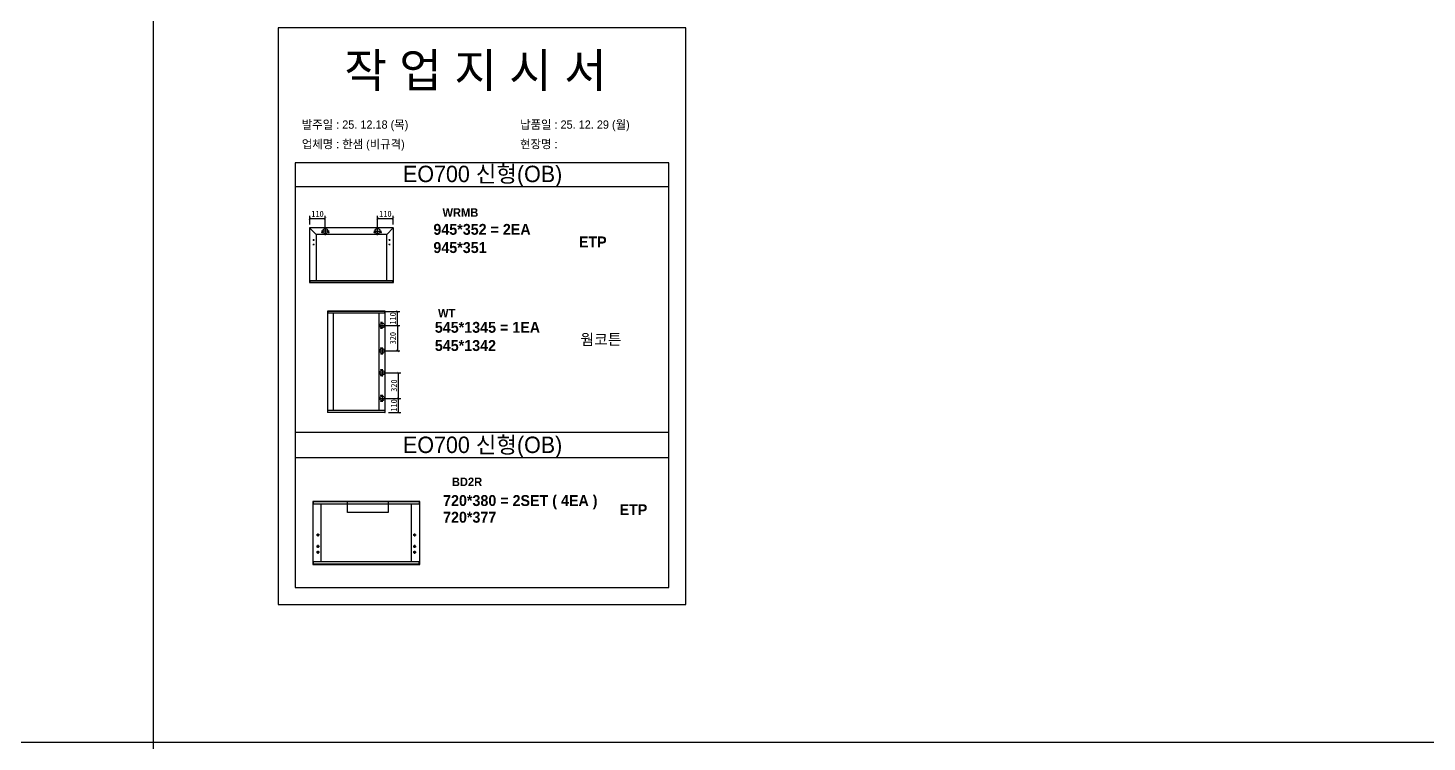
# Model space of a CAD drawing. Header units: millimetres. Extents: x -44117 to 256353, y -2095463 to 65325.
# Drawn here: x 109783 to 115549, y -571760 to -568818 of the extents above; entities that cross this region are included whole.
import ezdxf

# ---------------------------------------------------------------- set-up
doc = ezdxf.new("R2010")
doc.units = ezdxf.units.MM
doc.header["$LTSCALE"] = 10
doc.styles.add('MtX_Gulim', font='')
doc.styles.get('MtX_Gulim').set_extended_font_data('Gulim', bold=True)
doc.dimstyles.new('ISO-25', dxfattribs={"dimtxt": 2.5, "dimasz": 2.5, "dimexe": 1, "dimexo": 1, "dimtad": 1, "dimtxsty": 'Standard', "dimblk": 'ARCHTICK', "dimcen": 2.5, "dimadec": 0, "dimazin": 0, "dimtfac": 1, "dimtmove": 0, "dimatfit": 3, "dimfxl": 0, "dimarcsym": 0})

# ---------------------------------------------------------------- blocks, each defined once
blk = doc.blocks.new('_ArchTick')
at = {"color": 0, "linetype": 'ByBlock', "const_width": 0.15}
blk.add_lwpolyline([(-0.5, -0.5), (0.5, 0.5)], dxfattribs=at)
blk = doc.blocks.new('*D4260')
at = {"color": 0, "lineweight": -2}
for p, q in [((110943.7, -569626.9), (110943.7, -569592.3)), ((110943.7, -569602.3), (111008.2, -569602.3)), ((111008.2, -569639.7), (111008.2, -569592.3))]:
    blk.add_line(p, q, dxfattribs=at)
at = {"layer": 'Defpoints', "color": 0}
for p in [(110943.7, -569641.9), (111008.2, -569602.3), (111008.2, -569654.7)]:
    blk.add_point(p, dxfattribs=at)
at = {"color": 0, "lineweight": -2, "xscale": 10, "yscale": 10, "zscale": 10, "rotation": 180}
blk.add_blockref('_ArchTick', (110943.7, -569602.3), dxfattribs=at)
at = {"color": 0, "lineweight": -2, "xscale": 10, "yscale": 10, "zscale": 10}
blk.add_blockref('_ArchTick', (111008.2, -569602.3), dxfattribs=at)
at = {"color": 0, "insert": (110976, -569583.6), "char_height": 25, "attachment_point": 5}
blk.add_mtext('110', dxfattribs=at)
blk = doc.blocks.new('*D4261')
at = {"color": 0, "lineweight": -2}
for p, q in [((111223.8, -569639.7), (111223.8, -569592.3)), ((111223.8, -569602.3), (111288.3, -569602.3)), ((111288.3, -569626.9), (111288.3, -569592.3))]:
    blk.add_line(p, q, dxfattribs=at)
at = {"layer": 'Defpoints', "color": 0}
for p in [(111288.3, -569602.3), (111288.3, -569641.9), (111223.8, -569654.7)]:
    blk.add_point(p, dxfattribs=at)
at = {"color": 0, "lineweight": -2, "xscale": 10, "yscale": 10, "zscale": 10, "rotation": 180}
blk.add_blockref('_ArchTick', (111223.8, -569602.3), dxfattribs=at)
at = {"color": 0, "lineweight": -2, "xscale": 10, "yscale": 10, "zscale": 10}
blk.add_blockref('_ArchTick', (111288.3, -569602.3), dxfattribs=at)
at = {"color": 0, "insert": (111256, -569583.6), "char_height": 25, "attachment_point": 5}
blk.add_mtext('110', dxfattribs=at)
blk = doc.blocks.new('*D4262')
at = {"color": 0, "lineweight": -2}
for p, q in [((111257.5, -569985.5), (111315.5, -569985.5)), ((111305.5, -570043.3), (111305.5, -569985.5)), ((111257.5, -570043.3), (111315.5, -570043.3))]:
    blk.add_line(p, q, dxfattribs=at)
at = {"layer": 'Defpoints', "color": 0}
for p in [(111242.5, -569985.5), (111305.5, -569985.5), (111242.5, -570043.3)]:
    blk.add_point(p, dxfattribs=at)
at = {"color": 0, "lineweight": -2, "xscale": 10, "yscale": 10, "zscale": 10}
for p, rotation in [((111305.5, -569985.5), 90), ((111305.5, -570043.3), 270)]:
    blk.add_blockref('_ArchTick', p, dxfattribs=dict(at, rotation=rotation))
at = {"color": 0, "insert": (111286.7, -570014.4), "char_height": 25, "attachment_point": 5, "rotation": 90}
blk.add_mtext('110', dxfattribs=at)
blk = doc.blocks.new('*D4263')
at = {"color": 0, "lineweight": -2}
for p, q in [((111257.5, -570343.9), (111320, -570343.9)), ((111310, -570402.4), (111310, -570343.9)), ((111269.2, -570402.4), (111320, -570402.4))]:
    blk.add_line(p, q, dxfattribs=at)
at = {"layer": 'Defpoints', "color": 0}
for p in [(111242.5, -570343.9), (111310, -570343.9), (111254.2, -570402.4)]:
    blk.add_point(p, dxfattribs=at)
at = {"color": 0, "lineweight": -2, "xscale": 10, "yscale": 10, "zscale": 10}
for p, rotation in [((111310, -570343.9), 90), ((111310, -570402.4), 270)]:
    blk.add_blockref('_ArchTick', p, dxfattribs=dict(at, rotation=rotation))
at = {"color": 0, "insert": (111291.3, -570373.1), "char_height": 25, "attachment_point": 5, "rotation": 90}
blk.add_mtext('110', dxfattribs=at)
blk = doc.blocks.new('*D4264')
at = {"color": 0, "lineweight": -2}
for p, q in [((111257.5, -570238.7), (111320, -570238.7)), ((111310, -570343.9), (111310, -570238.7)), ((111257.5, -570343.9), (111320, -570343.9))]:
    blk.add_line(p, q, dxfattribs=at)
at = {"layer": 'Defpoints', "color": 0}
for p in [(111242.5, -570238.7), (111310, -570238.7), (111242.5, -570343.9)]:
    blk.add_point(p, dxfattribs=at)
at = {"color": 0, "lineweight": -2, "xscale": 10, "yscale": 10, "zscale": 10}
for p, rotation in [((111310, -570238.7), 90), ((111310, -570343.9), 270)]:
    blk.add_blockref('_ArchTick', p, dxfattribs=dict(at, rotation=rotation))
at = {"color": 0, "insert": (111291.3, -570291.3), "char_height": 25, "attachment_point": 5, "rotation": 90}
blk.add_mtext('320', dxfattribs=at)
blk = doc.blocks.new('*D4265')
at = {"color": 0, "lineweight": -2}
for p, q in [((111257.5, -570043.3), (111315.5, -570043.3)), ((111305.5, -570043.3), (111305.5, -570148.5)), ((111257.5, -570148.5), (111315.5, -570148.5))]:
    blk.add_line(p, q, dxfattribs=at)
at = {"layer": 'Defpoints', "color": 0}
for p in [(111242.5, -570043.3), (111242.5, -570148.5), (111305.5, -570148.5)]:
    blk.add_point(p, dxfattribs=at)
at = {"color": 0, "lineweight": -2, "xscale": 10, "yscale": 10, "zscale": 10}
for p, rotation in [((111305.5, -570043.3), 90), ((111305.5, -570148.5), 270)]:
    blk.add_blockref('_ArchTick', p, dxfattribs=dict(at, rotation=rotation))
at = {"color": 0, "insert": (111286.7, -570095.9), "char_height": 25, "attachment_point": 5, "rotation": 90}
blk.add_mtext('320', dxfattribs=at)

msp = doc.modelspace()

# ---------------------------------------------------------------- linework, layer by layer
for p, q in [((112423.63744, -569372.80466), (110883.63744, -569372.80466)), ((112423.63744, -569472.80466), (110883.63744, -569472.80466)), ((110943.39805, -569641.92655), (110943.39805, -569866.26687)), ((110969.7388, -569668.2673), (110943.48474, -569641.71727)), ((111288.28388, -569641.63058), (110943.69401, -569641.63058)), ((111008.21406, -569670.79639), (111008.21406, -569638.50956)), ((111223.76385, -569670.79639), (111223.76385, -569638.50956)), ((111262.2391, -569668.2673), (111288.49316, -569641.71727)), ((111288.57985, -569866.26687), (111288.57985, -569641.92655)), ((110956.71641, -569691.35245), (110962.63568, -569691.35245)), ((110959.67605, -569688.39282), (110959.67605, -569694.31209)), ((110969.7388, -569668.2673), (110969.7388, -569858.27586)), ((111262.2391, -569668.2673), (110969.7388, -569668.2673)), ((111024.35748, -569654.65298), (110992.07065, -569654.65298)), ((110997.26341, -569660.57225), (110992.528, -569660.57225)), ((110994.8957, -569658.20454), (110994.8957, -569662.93996)), ((111023.90013, -569660.57225), (111019.16471, -569660.57225)), ((111021.53242, -569658.20454), (111021.53242, -569662.93996)), ((111207.62043, -569654.65298), (111239.90726, -569654.65298)), ((111212.8132, -569660.57225), (111208.07778, -569660.57225)), ((111210.44549, -569658.20454), (111210.44549, -569662.93996)), ((111239.44991, -569660.57225), (111234.7145, -569660.57225)), ((111237.08221, -569658.20454), (111237.08221, -569662.93996)), ((111262.2391, -569857.68393), (111262.2391, -569668.2673)), ((111275.2615, -569691.35245), (111269.34223, -569691.35245)), ((111272.30186, -569688.39282), (111272.30186, -569694.31209)), ((110956.71641, -569710.29411), (110962.63568, -569710.29411)), ((110959.67605, -569707.33448), (110959.67605, -569713.25375)), ((111275.2615, -569710.29411), (111269.34223, -569710.29411)), ((111272.30186, -569707.33448), (111272.30186, -569713.25375)), ((110943.39805, -569857.68393), (111288.57985, -569857.68393)), ((110943.39805, -569865.73414), (111288.28388, -569865.73414)), ((110943.69401, -569866.56284), (111288.28388, -569866.56284)), ((110944.87787, -569857.68393), (110944.87787, -569866.56284)), ((111287.10003, -569866.56284), (111287.10003, -569857.68393)), ((111017.26251, -569984.98326), (111017.26251, -570402.19112)), ((111254.25607, -569985.46257), (111017.26251, -569985.46257)), ((111253.98979, -569984.71698), (111017.52879, -569984.71698)), ((111018.59393, -569984.71698), (111018.59393, -569992.70552)), ((111040.96186, -569992.17295), (111040.96186, -570394.46887)), ((111252.92465, -569992.70552), (111252.92465, -569984.71698)), ((111254.25607, -570402.19112), (111254.25607, -569984.98326)), ((111254.25607, -569992.70552), (111017.26251, -569992.70552)), ((111228.01495, -570043.29966), (111257.06413, -570043.29966)), ((111230.29043, -570394.46887), (111230.29043, -569992.70552)), ((111239.87669, -570031.31683), (111235.61613, -570031.31683)), ((111237.74641, -570029.18655), (111237.74641, -570033.44711)), ((111242.53954, -570057.82425), (111242.53954, -570028.77507)), ((111239.87669, -570055.28248), (111235.61613, -570055.28248)), ((111237.74641, -570053.1522), (111237.74641, -570057.41275)), ((111228.01495, -570148.4822), (111257.06413, -570148.4822)), ((111239.87669, -570136.49937), (111235.61613, -570136.49937)), ((111239.87669, -570160.46501), (111235.61613, -570160.46501)), ((111237.74641, -570134.36909), (111237.74641, -570138.62965)), ((111237.74641, -570158.33473), (111237.74641, -570162.59529)), ((111242.53954, -570133.95761), (111242.53954, -570163.00679)), ((111228.01495, -570238.6922), (111257.06413, -570238.6922)), ((111239.87669, -570226.70937), (111235.61613, -570226.70937)), ((111239.87669, -570250.67501), (111235.61613, -570250.67501)), ((111237.74641, -570224.57909), (111237.74641, -570228.83965)), ((111237.74641, -570248.54473), (111237.74641, -570252.80529)), ((111242.53954, -570224.16761), (111242.53954, -570253.21678)), ((111239.87669, -570331.89189), (111235.61613, -570331.89189)), ((111237.74641, -570329.76161), (111237.74641, -570334.02217)), ((111242.53954, -570329.35014), (111242.53954, -570358.39931)), ((111254.25607, -570394.46887), (111017.26251, -570394.46887)), ((111018.59393, -570402.45742), (111018.59393, -570394.46887)), ((111228.01495, -570343.87473), (111257.06413, -570343.87473)), ((111239.87669, -570355.85754), (111235.61613, -570355.85754)), ((111237.74641, -570353.72726), (111237.74641, -570357.98781)), ((111252.92465, -570394.46887), (111252.92465, -570402.45742)), ((111254.25607, -570401.71182), (111017.26251, -570401.71182)), ((111253.98979, -570402.45742), (111017.52879, -570402.45742)), ((112423.63744, -570484.89798), (110883.63744, -570484.89798)), ((112423.63744, -570589.1863), (110883.63744, -570589.1863)), ((110956.53356, -570769.53031), (110956.53356, -571027.97238)), ((111397.14396, -570770.19678), (110956.53356, -570770.19678)), ((111397.14396, -570780.26788), (110956.53356, -570780.26788)), ((111396.7737, -570769.16005), (110956.90382, -570769.16005)), ((110958.38486, -570769.16005), (110958.38486, -570780.26788)), ((110989.85703, -570780.26788), (110989.85703, -571017.23481)), ((111363.82048, -571017.23481), (111363.82048, -570780.26788)), ((111395.29265, -570769.16005), (111395.29265, -570780.26788)), ((111397.14396, -571027.97238), (111397.14396, -570769.53031)), ((110983.74773, -570906.89708), (110971.52912, -570906.89708)), ((110977.63842, -570900.78778), (110977.63842, -570913.00638)), ((111369.92978, -570906.89708), (111382.14839, -570906.89708)), ((111376.03909, -570900.78778), (111376.03909, -570913.00638)), ((110983.74773, -570954.29047), (110971.52912, -570954.29047)), ((110977.63842, -570948.18116), (110977.63842, -570960.39977)), ((110977.63842, -570971.87786), (110977.63842, -570984.09647)), ((111369.92978, -570954.29047), (111382.14839, -570954.29047)), ((111376.03909, -570948.18116), (111376.03909, -570960.39977)), ((111376.03909, -570971.87786), (111376.03909, -570984.09647)), ((111397.14396, -571017.23481), (110956.53356, -571017.23481)), ((111397.14396, -571027.30591), (110956.53356, -571027.30591)), ((110956.90382, -571028.34264), (111396.7737, -571028.34264)), ((110958.38486, -571017.23481), (110958.38486, -571028.34264)), ((110983.74773, -570977.98716), (110971.52912, -570977.98716)), ((111369.92978, -570977.98716), (111382.14839, -570977.98716)), ((111395.29265, -571028.34264), (111395.29265, -571017.23481))]:
    msp.add_line(p, q)
at = {"color": 1}
msp.add_line((104015.69829, -571760.18317), (196284.84516, -571760.18317), dxfattribs=at)
msp.add_line((104015.69829, -571760.18317), (196284.84516, -571760.18317), dxfattribs=at)
for p in [(110300.49669, 21924.9366), (110300.49669, 14161.07811), (110300.49669, 18584.38997), (110300.49669, 10820.53148), (110300.49669, 18627.87121), (110300.49669, 10864.01272), (110300.49669, 15287.32457), (110300.49669, 7523.46608), (110300.49669, 3746.75115), (110300.49669, 21924.9366), (110300.49669, 14161.07811), (110300.49669, 18584.38997), (110300.49669, 10820.53148), (110300.49669, 18627.87121), (110300.49669, 10864.01272), (110300.49669, 15287.32457), (110300.49669, 7523.46608), (110300.49669, 3746.75115), (110300.49669, 21924.9366), (110300.49669, 14161.07811), (110300.49669, 18584.38997), (110300.49669, 10820.53148), (110300.49669, 18627.87121), (110300.49669, 10864.01272), (110300.49669, 15287.32457), (110300.49669, 7523.46608), (110300.49669, 3746.75115), (110300.49669, 21924.9366), (110300.49669, 14161.07811), (110300.49669, 18584.38997), (110300.49669, 10820.53148), (110300.49669, 18627.87121), (110300.49669, 10864.01272), (110300.49669, 15287.32457), (110300.49669, 7523.46608), (110300.49669, 3746.75115), (110300.49669, 21924.9366), (110300.49669, 14161.07811), (110300.49669, 18584.38997), (110300.49669, 10820.53148), (110300.49669, 18627.87121), (110300.49669, 10864.01272), (110300.49669, 15287.32457), (110300.49669, 7523.46608), (110300.49669, 3746.75115), (110300.49669, 21924.9366), (110300.49669, 14161.07811), (110300.49669, 18584.38997), (110300.49669, 10820.53148), (110300.49669, 18627.87121), (110300.49669, 10864.01272), (110300.49669, 15287.32457), (110300.49669, 7523.46608), (110300.49669, 3746.75115), (110300.49669, 21924.9366), (110300.49669, 14161.07811), (110300.49669, 18584.38997), (110300.49669, 10820.53148), (110300.49669, 18627.87121), (110300.49669, 10864.01272), (110300.49669, 15287.32457), (110300.49669, 7523.46608), (110300.49669, 3746.75115), (110300.49669, 21924.9366), (110300.49669, 14161.07811), (110300.49669, 18584.38997), (110300.49669, 10820.53148), (110300.49669, 18627.87121), (110300.49669, 10864.01272), (110300.49669, 15287.32457), (110300.49669, 7523.46608), (110300.49669, 3746.75115), (110300.49669, 21924.9366), (110300.49669, 14161.07811), (110300.49669, 18584.38997), (110300.49669, 10820.53148), (110300.49669, 18627.87121), (110300.49669, 10864.01272), (110300.49669, 15287.32457), (110300.49669, 7523.46608), (110300.49669, 3746.75115), (110300.49669, 21924.9366), (110300.49669, 14161.07811), (110300.49669, 18584.38997), (110300.49669, 10820.53148), (110300.49669, 18627.87121), (110300.49669, 10864.01272), (110300.49669, 15287.32457), (110300.49669, 7523.46608), (110300.49669, 3746.75115), (110300.49669, 12702.87182), (110300.49669, 4939.01333), (110300.49669, 9362.32519), (110300.49669, 1598.4667), (110300.49669, 9405.80642), (110300.49669, 1641.94794), (110300.49669, 6065.25979), (110300.49669, -1698.5987), (110300.49669, -5475.31363), (110300.49669, 12702.87182), (110300.49669, 4939.01333), (110300.49669, 9362.32519), (110300.49669, 1598.4667), (110300.49669, 9405.80642), (110300.49669, 1641.94794), (110300.49669, 6065.25979), (110300.49669, -1698.5987), (110300.49669, -5475.31363), (110300.49669, 12702.87182), (110300.49669, 4939.01333), (110300.49669, 9362.32519), (110300.49669, 1598.4667), (110300.49669, 9405.80642), (110300.49669, 1641.94794), (110300.49669, 6065.25979), (110300.49669, -1698.5987), (110300.49669, -5475.31363), (110300.49669, 12702.87182), (110300.49669, 4939.01333), (110300.49669, 9362.32519), (110300.49669, 1598.4667), (110300.49669, 9405.80642), (110300.49669, 1641.94794), (110300.49669, 6065.25979), (110300.49669, -1698.5987), (110300.49669, -5475.31363), (110300.49669, 12702.87182), (110300.49669, 4939.01333), (110300.49669, 9362.32519), (110300.49669, 1598.4667), (110300.49669, 9405.80642), (110300.49669, 1641.94794), (110300.49669, 6065.25979), (110300.49669, -1698.5987), (110300.49669, -5475.31363)]:
    msp.add_xline(p, (0, 1), dxfattribs=at)
for points in [[(110813.63744, -571193.63494), (112493.63744, -571193.63494), (112493.63744, -568817.63494), (110813.63744, -568817.63494)], [(111099.44183, -570769.58863), (111266.82227, -570769.58863), (111266.82227, -570814.6082), (111099.44183, -570814.6082)]]:
    msp.add_lwpolyline(points, close=True)
msp.add_lwpolyline([(110883.63744, -569372.80466), (110883.63744, -571123.63494), (112423.63744, -571123.63494), (112423.63744, -569372.80466)])
for centre, radius in [((111008.21406, -569654.65298), 10.35872), ((111223.76385, -569654.65298), 10.35872), ((110959.67605, -569691.35245), 0.88789), ((110994.8957, -569660.57225), 0.94708), ((111021.53242, -569660.57225), 0.94708), ((111210.44549, -569660.57225), 0.94708), ((111237.08221, -569660.57225), 0.94708), ((111272.30186, -569691.35245), 0.88789), ((110959.67605, -569710.29411), 0.88789), ((111272.30186, -569710.29411), 0.88789), ((111242.53954, -570043.29966), 9.31997), ((111237.74641, -570031.31683), 0.85211), ((111237.74641, -570055.28248), 0.85211), ((111242.53954, -570148.4822), 9.31997), ((111237.74641, -570136.49937), 0.85211), ((111237.74641, -570160.46501), 0.85211), ((111242.53954, -570238.6922), 9.31997), ((111237.74641, -570226.70937), 0.85211), ((111237.74641, -570250.67501), 0.85211), ((111242.53954, -570343.87473), 9.31997), ((111237.74641, -570331.89189), 0.85211), ((111237.74641, -570355.85754), 0.85211), ((110977.63842, -570906.89708), 3.70261), ((111376.03909, -570906.89708), 3.70261), ((110977.63842, -570954.29047), 3.70261), ((111376.03909, -570954.29047), 3.70261), ((110977.63842, -570977.98716), 3.70261), ((111376.03909, -570977.98716), 3.70261)]:
    msp.add_circle(centre, radius)
for centre, radius, start, end in [((110943.69401, -569641.92655), 0.29596, 90, 180), ((111288.28388, -569641.92655), 0.29596, 0, 90), ((110943.69401, -569866.26687), 0.29596, 180, 270), ((111288.28388, -569866.26687), 0.29596, 270, 0), ((111017.52879, -569984.98326), 0.26628, 90, 180), ((111253.98979, -569984.98326), 0.26628, 0, 90), ((111017.52879, -570402.19113), 0.26628, 180, 270), ((111253.98979, -570402.19113), 0.26628, 270, 0), ((110956.90382, -570769.53031), 0.37026, 90, 180), ((111396.7737, -570769.53031), 0.37026, 0, 90), ((110956.90382, -571027.97238), 0.37026, 180, 270), ((111396.7737, -571027.97238), 0.37026, 270, 0)]:
    msp.add_arc(centre, radius, start, end)

# ---------------------------------------------------------------- texts
at = {"linetype": 'Continuous', "style": 'MtX_Gulim'}
for s, p in [('WRMB', (111491.13097, -569595.73965)), ('WT', (111472.74659, -570010.07927)), ('BD2R', (111529.83283, -570705.43604))]:
    msp.add_text(s, height=35.049344, dxfattribs=at).set_placement(p)
at = {"attachment_point": 1}
for s, width, gutter_width, heights, insert, char_height in [('{\\fGulim|b0|i0|c129|p50;작 업 지 시 서}', 3307.3198183, 12.5, [-155.84554], (111086.44405, -568921.79745), 140), ('\\pt11;{\\fGulim|b0|i0|c129|p50;발주일 : 25. 12.18 (목)}', 3307.3198183, 12.5, [34.50412], (110911.23469, -569198.51787), 34.3), ('{\\fGulim|b0|i0|c129|p50;납품일 : 25. 12. 29 (월)}', 3307.3198183, 12.5, [35.09023], (111811.21268, -569198.51787), 34.3), ('{\\fGulim|b0|i0|c129|p50;업체명 : 한샘 (비규격)}', 3307.3198183, 12.5, [36.11279], (110911.23469, -569279.17405), 34.3), ('{\\fGulim|b0|i0|c129|p50;현장명 : }', 3307.3198183, 12.5, [-38.2735], (111811.21268, -569279.17405), 34.3), ('{\\fGulim|b0|i0|c129|p50;EO700 신형(OB)}', 1597.0710432, 6.03612, [-85.06834], (111328.51495, -569385.2329), 67.6045736), ('{\\f굴림|b1|i0|c129|p50;945*352 = 2EA\\P\\C1;945*351}', 13607.1496112, 175, [-121.36905], (111453.57011, -569625.03302), 45), ('{\\f굴림|b1|i0|c129|p50;ETP}', 13607.1496112, 175, [40.38718], (112053.37159, -569676.8579), 45), ('{\\f굴림|b1|i0|c129|p50;545*1345 = 1EA\\P\\C1;545*1342}', 13607.1496112, 175, [-121.36905], (111459.63863, -570028.76412), 45), ('{\\f굴림|b1|i0|c129|p50;웜코튼}', 13607.1496112, 175, [40.38718], (112059.57923, -570078.80247), 45), ('{\\fGulim|b0|i0|c129|p50;EO700 신형(OB)}', 1597.0710432, 6.03612, [-85.06834], (111328.51495, -570501.61453), 67.6045736), ('{\\f굴림|b1|i0|c129|p50;720*380 = 2SET ( 4EA ) }', 13607.1496112, 175, [-56.36905], (111493.54716, -570742.56938), 45), ('{\\f굴림|b1|i0|c129|p50;ETP}', 13607.1496112, 175, [40.38718], (112220.97782, -570780.26557), 45), ('{\\f굴림|b1|i0|c129|p50;\\C1;720*377}', 13607.1496112, 175, [-46.19048], (111493.54716, -570811.37924), 45)]:
    msp.add_mtext_dynamic_manual_height_columns(s, width=width, gutter_width=gutter_width, heights=heights, dxfattribs=dict(at, insert=insert, char_height=char_height))

# ---------------------------------------------------------------- dimensions: what is measured, and where the dimension line sits
for base, p1, p2, picture, middle in [((111008.21406, -569602.34615), (110943.69401, -569641.92655), (111008.21406, -569654.65298), '*D4260', (110975.95404, -569583.59615)), ((111288.28388, -569602.34615), (111223.76384, -569654.65298), (111288.28388, -569641.92655), '*D4261', (111256.02386, -569583.59615))]:
    dim = msp.add_linear_dim(base=base, p1=p1, p2=p2, text='110', dimstyle='ISO-25', override={"dimscale": 10, "dimasz": 1, "dimexo": 1.5, "dimtxsty": 'Standard'})
    dim.commit()
    dim.dimension.update_dxf_attribs({"geometry": picture, "text_midpoint": middle})
dim = msp.add_linear_dim(base=(111305.46468, -569985.46257), p1=(111242.53954, -570043.29966), p2=(111242.53954, -569985.46257), angle=90, text='110', dimstyle='ISO-25', override={"dimscale": 10, "dimasz": 1, "dimexo": 1.5, "dimtxsty": 'Standard'})
dim.commit()
dim.dimension.update_dxf_attribs({"geometry": '*D4262', "text_midpoint": (111305.46468, -570014.38111), "dimtype": 160})
for base, p1, p2, text, picture, middle in [((111305.46468, -570148.4822), (111242.53954, -570043.29966), (111242.53954, -570148.4822), '320', '*D4265', (111286.71468, -570095.89093)), ((111310.03614, -570238.6922), (111242.53954, -570343.87472), (111242.53954, -570238.6922), '320', '*D4264', (111291.28614, -570291.28346)), ((111310.03614, -570343.87472), (111254.17808, -570402.37942), (111242.53954, -570343.87472), '110', '*D4263', (111291.28614, -570373.12707))]:
    dim = msp.add_linear_dim(base=base, p1=p1, p2=p2, angle=90, text=text, dimstyle='ISO-25', override={"dimscale": 10, "dimasz": 1, "dimexo": 1.5, "dimtxsty": 'Standard'})
    dim.commit()
    dim.dimension.update_dxf_attribs({"geometry": picture, "text_midpoint": middle})

doc.saveas('drawing.dxf')
